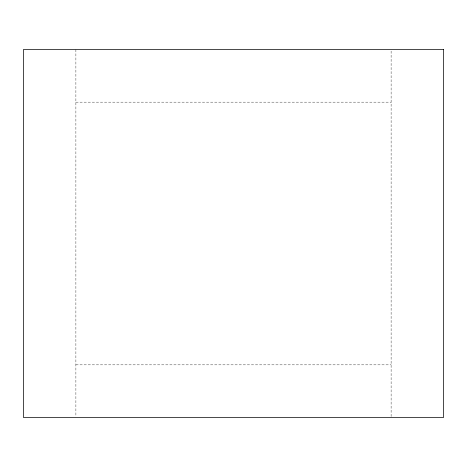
<?xml version="1.0" encoding="UTF-8"?>
<svg xmlns="http://www.w3.org/2000/svg" width="467" height="467" viewBox="0 0 467 467"><rect width="100%" height="100%" fill="white"/><g stroke="black" fill="none" stroke-linecap="round" stroke-linejoin="round"><path stroke-width="0.35" stroke-dasharray="2.33 1.75" d="M75.888 102.156L391.113 102.156M75.888 364.844L391.113 364.844M391.113 51.078L391.113 417.381M75.888 49.619L75.888 416.652"/><path stroke-width="0.7" d="M443.65 49.619L23.35 49.619L23.35 417.381L443.65 417.381L443.65 49.619"/></g></svg>
